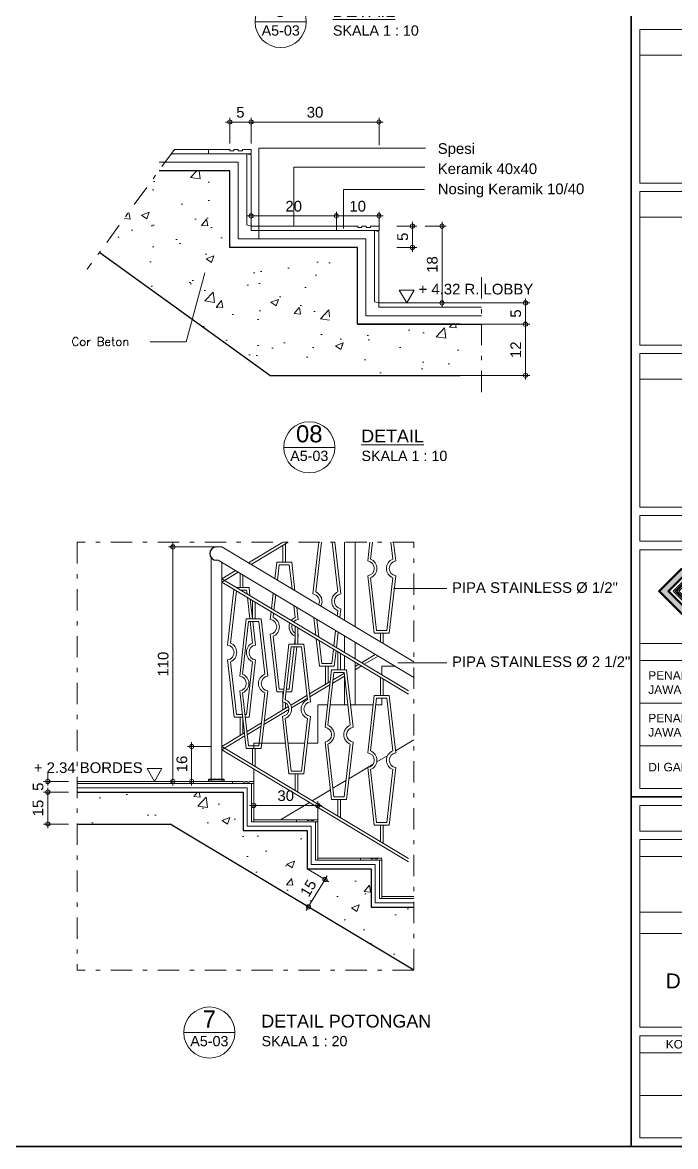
# Model space of a CAD drawing. Header units: millimetres. Extents: x -11 to 1625, y -267 to 180.
# Drawn here: x 1137.94 to 1153.25, y 9 to 35.37 of the extents above; entities that cross this region are included whole.
import ezdxf
from ezdxf.enums import TextEntityAlignment as Align

# ---------------------------------------------------------------- set-up
doc = ezdxf.new("R2010")
doc.units = ezdxf.units.MM
doc.linetypes.add('DASHDOT', pattern=[1, 0.5, -0.25, 0, -0.25])
for name, color, linetype, lineweight in [('ars', 11, 'Continuous', 5), ('blk', 1, 'Continuous', 30), ('GRS KOP', 1, 'Continuous', 35), ('kop', 7, 'Continuous', 20), ('lan', 7, 'Continuous', 15), ('logo', 7, 'Continuous', 50), ('not', 7, 'Continuous', 20), ('tg', 7, 'Continuous', 15), ('u', 6, 'Continuous', 20)]:
    doc.layers.add(name, color=color, linetype=linetype, lineweight=lineweight)
doc.styles.add('BARU', font='complex.shx')
doc.styles.add('S', font='SIMPLEX', dxfattribs={"width": 1.1})
doc.styles.get("Standard").update_dxf_attribs({"font": 'ARIALUNI.TTF'})
doc.linetypes.add('BATTING', pattern='A,0.0001,-0.1,[134,ltypeshp.shx,S=0.1,R=0,X=-0.1,Y=0],-0.2,[134,ltypeshp.shx,S=0.1,R=180,X=0.1,Y=0],-0.1', length=0.4001)
doc.dimstyles.new('SK-10', dxfattribs={"dimtxt": 0.25, "dimasz": 0.1, "dimexe": 0.1, "dimexo": 0, "dimgap": 0.1, "dimtad": 1, "dimdec": 0, "dimlfac": 10, "dimzin": 12, "dimdsep": 46, "dimtxsty": 'Standard', "dimblk": 'BULAT', "dimcen": 0.1, "dimdle": 0.1, "dimclrd": 256, "dimclre": 256, "dimclrt": 256, "dimadec": 0, "dimazin": 3, "dimtfac": 1, "dimtdec": 0, "dimtix": 1, "dimtofl": 0, "dimtmove": 0, "dimatfit": 3, "dimldrblk": 'BULAT', "dimfxl": 0, "dimtolj": 1, "dimtzin": 0, "dimlwd": -1, "dimlwe": -1, "dimarcsym": 0})
doc.dimstyles.new('SK-20', dxfattribs={"dimtxt": 0.25, "dimasz": 0.1, "dimexe": 0.1, "dimexo": 0, "dimgap": 0.1, "dimtad": 1, "dimdec": 0, "dimlfac": 20, "dimzin": 12, "dimdsep": 46, "dimtxsty": 'Standard', "dimblk": 'BULAT', "dimcen": 0.1, "dimdle": 0.1, "dimclrd": 256, "dimclre": 256, "dimclrt": 256, "dimadec": 0, "dimazin": 3, "dimtfac": 1, "dimtdec": 0, "dimtix": 1, "dimtofl": 0, "dimtmove": 0, "dimatfit": 3, "dimldrblk": 'BULAT', "dimfxl": 0, "dimtolj": 1, "dimtzin": 0, "dimlwd": -1, "dimlwe": -1, "dimarcsym": 0})

# ---------------------------------------------------------------- blocks, each defined once
blk = doc.blocks.new('logo granitindo baru')
at = {"layer": 'logo'}
for points in [[(1.03, 1.463), (0.916, 1.574), (0.366, 1.024), (1.1, 0.289), (1.652, 0.843), (1.392, 1.098), (1.281, 0.987), (1.423, 0.84), (1.102, 0.519), (0.594, 1.025)], [(1.721, 1.576), (1.381, 1.236), (1.771, 0.842), (1.341, 0.407), (1.454, 0.294), (2.001, 0.844), (1.609, 1.237), (1.835, 1.464)]]:
    blk.add_hatch(color=8, dxfattribs=at).paths.add_polyline_path(points)
blk.add_lwpolyline([(1.03, 1.463), (0.916, 1.574), (0.366, 1.024), (1.1, 0.289), (1.652, 0.843), (1.392, 1.098), (1.281, 0.987), (1.423, 0.84), (1.102, 0.519), (0.594, 1.025), (1.03, 1.463), (0.916, 1.574)], dxfattribs=at)
at = {"layer": 'logo', "lineweight": 13}
for points in [[(1.089, 1.403), (0.713, 1.026), (1.101, 0.638), (1.258, 0.794)], [(1.112, 1.38), (0.759, 1.026), (1.101, 0.683), (1.235, 0.817)], [(1.134, 1.357), (0.803, 1.026), (1.101, 0.728), (1.213, 0.839)], [(1.157, 1.334), (0.85, 1.026), (1.101, 0.775), (1.189, 0.863)]]:
    blk.add_lwpolyline(points, dxfattribs=at)
at = {"layer": 'logo', "lineweight": 0}
blk.add_lwpolyline([(1.721, 1.576), (1.381, 1.236), (1.771, 0.842), (1.341, 0.407), (1.454, 0.294), (2.001, 0.844), (1.609, 1.237), (1.835, 1.464), (1.721, 1.576)], dxfattribs=at)
at = {"layer": 'logo', "insert": (2.134, 1.589), "char_height": 0.4, "width": 7.66452, "attachment_point": 1}
blk.add_mtext('{\\fTimes New Roman|b0|i0|c0|p18;PT. \\fCityBlueprint|b0|i0|c2|p2;\\W1.5;GRANITINDO \\fTimes New Roman|b0|i0|c0|p18;\\W1;Cipta Sejati}', dxfattribs=at)
at = {"layer": 'logo', "insert": (2.134, 0.975), "char_height": 0.1, "attachment_point": 1}
blk.add_mtext_dynamic_manual_height_columns('{\\f@Arial Unicode MS|b0|i0|c0|p34;\\H1.4x;\\W1.2;KONSULTAN STUDI - PERENCANA - PENGAWAS - MANAJEMEN\\fTimes New Roman|b0|i0|c0|p18;\\P\\pt0.9;\\H0.71429x;\\W1;Domisili ^I: Gedung Graha Arsa Lt. 4 Jl.Siaga Raya No. 31, Pejaten Barat, Jakarta Selatan 12510\\PStudio I ^I: Jl. Batu I No. 36A, Pejaten Timur, Jakarta Selatan 12510 Tlp. 021 - 71082879 Fax. 021 - 7972072\\PStudio II          : Jl. Sawo Raya No. 4 Rawamangun, Jakarta Timur 13220 Telp / Fax. 021 - 4717152}', width=9.56937, gutter_width=0, heights=[1.67], dxfattribs=at)
blk = doc.blocks.new('kop')
at = {"layer": 'GRS KOP'}
for p, q in [((73, 1), (73, 54)), ((73, 9.2), (83, 9.2))]:
    blk.add_line(p, q, dxfattribs=at)
blk.add_lwpolyline([(1, 54), (83, 54), (83, 1), (1, 1)], close=True, dxfattribs=at)
at = {"layer": 'kop'}
for p, q in [((73.2, 23.6), (73.2, 27.2)), ((82.8, 27.2), (73.2, 27.2)), ((82.8, 26.6), (73.2, 26.6)), ((82.8, 23.6), (73.2, 23.6)), ((73.2, 19.8), (73.2, 23.4)), ((82.8, 23.4), (73.2, 23.4)), ((82.8, 22.8), (73.2, 22.8)), ((82.8, 19.8), (73.2, 19.8)), ((73.2, 16), (73.2, 19.6)), ((82.8, 19.6), (73.2, 19.6)), ((82.8, 19), (73.2, 19)), ((82.8, 16), (73.2, 16)), ((73.2, 9.4), (73.2, 15)), ((82.8, 15), (73.2, 15)), ((82.8, 12.8), (73.2, 12.8)), ((82.8, 12.4), (73.2, 12.4)), ((73.2, 12.4), (73.2, 11.4)), ((82.8, 11.4), (73.2, 11.4)), ((82.8, 10.4), (73.2, 10.4)), ((82.8, 9.4), (73.2, 9.4)), ((73.2, 7.8), (82.8, 7.8)), ((73.2, 6.5), (82.8, 6.5)), ((73.2, 6), (82.8, 6)), ((73.2, 3.2), (82.8, 3.2)), ((73.2, 2.2), (82.8, 2.2))]:
    blk.add_line(p, q, dxfattribs=at)
for points in [[(73.2, 15.2), (82.8, 15.2), (82.8, 15.8), (73.2, 15.8)], [(73.2, 8.4), (82.8, 8.4), (82.8, 9), (73.2, 9)], [(73.2, 3.8), (82.8, 3.8), (82.8, 8.2), (73.2, 8.2)], [(73.2, 1.2), (82.8, 1.2), (82.8, 3.6), (73.2, 3.6)]]:
    blk.add_lwpolyline(points, close=True, dxfattribs=at)
at = {"xscale": 0.9500000000000455, "yscale": 0.9500000000000455, "zscale": 0.9500000000000455}
blk.add_blockref('logo granitindo baru', (73.307, 13.056), dxfattribs=at)
at = {"layer": 'kop'}
blk.add_text('KODE GAMBAR', height=0.2, dxfattribs=at).set_placement((74.85, 3.4), align=Align.MIDDLE)
at = {"layer": 'kop', "char_height": 0.2, "attachment_point": 1}
for s, insert, width in [('PENANGGUNG\\PJAWAB PERENCANA', (73.4, 12.15), 8.33062), ('PENANGGUNG\\PJAWAB ARSITEKTUR', (73.4, 11.15), 8.79211), ('DI GAMBAR', (73.4, 10), 7.59768)]:
    blk.add_mtext(s, dxfattribs=dict(at, insert=insert, width=width))
at = {"layer": 'kop', "style": 'BARU', "flags": 4}
for p, height in [((73.8, 5.4), 0.35), ((80.303, 5.382), 0.25), ((73.8, 4.9), 0.35), ((80.303, 4.882), 0.25), ((73.8, 4.4), 0.35), ((80.303, 4.382), 0.25)]:
    blk.add_attdef('-', p, '', height=height, dxfattribs=at)
at = {"layer": 'kop', "flags": 4}
for tag, p in [('AR-00', (78.057, 2.648)), ('00', (81.238, 2.647))]:
    blk.add_attdef(tag, text='', height=0.35, dxfattribs=at).set_placement(p, align=Align.MIDDLE)
blk = doc.blocks.new('Ndtpd')
blk.add_line((0.747, 0), (-0.747, 0))
blk.add_circle((0, 0), 0.747)
at = {"flags": 4}
for tag, height, p in [('NO', 0.5, (0, 0.148)), ('NOLBR', 0.3, (0, -0.398))]:
    blk.add_attdef(tag, text='', height=height, dxfattribs=at).set_placement(p, align=Align.CENTER)
for tag, p, height in [('NDTPD', (1.516, 0.148), 0.5), ('SKALA', (1.523, -0.398), 0.3)]:
    blk.add_attdef(tag, p, '', height=height, dxfattribs=at)
blk = doc.blocks.new('BULAT')
for p, q in [((-1, 0), (1, 0)), ((0, -1), (0, 1))]:
    blk.add_line(p, q)
blk.add_circle((0, 0), 0.5)
blk = doc.blocks.new('*D220')
at = {"layer": 'Defpoints', "color": 0, "ltscale": 0.15}
for p in [(1147.382, 30.59), (1147.382, 28.79), (1147.779, 28.79)]:
    blk.add_point(p, dxfattribs=at)
at = {"layer": 'u', "ltscale": 0.15}
for p, q in [((1147.382, 30.59), (1147.879, 30.59)), ((1147.779, 30.49), (1147.779, 28.89)), ((1147.382, 28.79), (1147.879, 28.79))]:
    blk.add_line(p, q, dxfattribs=at)
at = {"layer": 'u', "ltscale": 0.15, "xscale": 0.1, "yscale": 0.1, "zscale": 0.1}
for p, rotation in [((1147.779, 30.59), 90), ((1147.779, 28.79), 270)]:
    blk.add_blockref('BULAT', p, dxfattribs=dict(at, rotation=rotation))
at = {"layer": 'u', "ltscale": 0.15, "insert": (1147.551, 29.69), "char_height": 0.25, "attachment_point": 5, "rotation": 90}
blk.add_mtext('\\A1;18', dxfattribs=at)
blk = doc.blocks.new('*D221')
at = {"layer": 'Defpoints', "color": 0, "ltscale": 0.15}
for p in [(1143.302, 33.033), (1142.802, 32.533), (1143.302, 32.533)]:
    blk.add_point(p, dxfattribs=at)
at = {"layer": 'u', "ltscale": 0.15}
for p, q in [((1142.802, 32.533), (1142.802, 33.133)), ((1142.902, 33.033), (1143.202, 33.033)), ((1143.302, 32.533), (1143.302, 33.133))]:
    blk.add_line(p, q, dxfattribs=at)
at = {"layer": 'u', "ltscale": 0.15, "xscale": 0.1, "yscale": 0.1, "zscale": 0.1, "rotation": 180}
blk.add_blockref('BULAT', (1142.802, 33.033), dxfattribs=at)
at = {"layer": 'u', "ltscale": 0.15, "xscale": 0.1, "yscale": 0.1, "zscale": 0.1}
blk.add_blockref('BULAT', (1143.302, 33.033), dxfattribs=at)
at = {"layer": 'u', "ltscale": 0.15, "insert": (1143.052, 33.26), "char_height": 0.25, "attachment_point": 5}
blk.add_mtext('\\A1;5', dxfattribs=at)
blk = doc.blocks.new('*D222')
at = {"layer": 'Defpoints', "color": 0, "ltscale": 0.15}
for p in [(1146.302, 33.033), (1143.302, 32.533), (1146.302, 32.493)]:
    blk.add_point(p, dxfattribs=at)
at = {"layer": 'u', "ltscale": 0.15}
for p, q in [((1143.302, 32.533), (1143.302, 33.133)), ((1143.402, 33.033), (1146.202, 33.033)), ((1146.302, 32.493), (1146.302, 33.133))]:
    blk.add_line(p, q, dxfattribs=at)
at = {"layer": 'u', "ltscale": 0.15, "xscale": 0.1, "yscale": 0.1, "zscale": 0.1, "rotation": 180}
blk.add_blockref('BULAT', (1143.302, 33.033), dxfattribs=at)
at = {"layer": 'u', "ltscale": 0.15, "xscale": 0.1, "yscale": 0.1, "zscale": 0.1}
blk.add_blockref('BULAT', (1146.302, 33.033), dxfattribs=at)
at = {"layer": 'u', "ltscale": 0.15, "insert": (1144.802, 33.261), "char_height": 0.25, "attachment_point": 5}
blk.add_mtext('\\A1;30', dxfattribs=at)
blk = doc.blocks.new('*D224')
at = {"layer": 'Defpoints', "color": 0, "ltscale": 0.15}
for p in [(1143.302, 30.59), (1145.302, 30.83), (1145.302, 30.59)]:
    blk.add_point(p, dxfattribs=at)
at = {"layer": 'u', "ltscale": 0.15}
for p, q in [((1143.302, 30.59), (1143.302, 30.93)), ((1145.302, 30.59), (1145.302, 30.93)), ((1143.402, 30.83), (1145.202, 30.83))]:
    blk.add_line(p, q, dxfattribs=at)
at = {"layer": 'u', "ltscale": 0.15, "xscale": 0.1, "yscale": 0.1, "zscale": 0.1, "rotation": 180}
blk.add_blockref('BULAT', (1143.302, 30.83), dxfattribs=at)
at = {"layer": 'u', "ltscale": 0.15, "xscale": 0.1, "yscale": 0.1, "zscale": 0.1}
blk.add_blockref('BULAT', (1145.302, 30.83), dxfattribs=at)
at = {"layer": 'u', "ltscale": 0.15, "insert": (1144.302, 31.057), "char_height": 0.25, "attachment_point": 5}
blk.add_mtext('\\A1;20', dxfattribs=at)
blk = doc.blocks.new('*D225')
at = {"layer": 'Defpoints', "color": 0, "ltscale": 0.15}
for p in [(1145.302, 30.59), (1146.302, 30.83), (1146.302, 30.59)]:
    blk.add_point(p, dxfattribs=at)
at = {"layer": 'u', "ltscale": 0.15}
for p, q in [((1145.302, 30.59), (1145.302, 30.93)), ((1146.302, 30.59), (1146.302, 30.93)), ((1145.402, 30.83), (1146.202, 30.83))]:
    blk.add_line(p, q, dxfattribs=at)
at = {"layer": 'u', "ltscale": 0.15, "xscale": 0.1, "yscale": 0.1, "zscale": 0.1, "rotation": 180}
blk.add_blockref('BULAT', (1145.302, 30.83), dxfattribs=at)
at = {"layer": 'u', "ltscale": 0.15, "xscale": 0.1, "yscale": 0.1, "zscale": 0.1}
blk.add_blockref('BULAT', (1146.302, 30.83), dxfattribs=at)
at = {"layer": 'u', "ltscale": 0.15, "insert": (1145.802, 31.057), "char_height": 0.25, "attachment_point": 5}
blk.add_mtext('\\A1;10', dxfattribs=at)
blk = doc.blocks.new('*D223')
at = {"layer": 'Defpoints', "color": 0, "ltscale": 0.15}
for p in [(1146.716, 30.59), (1147.085, 30.59), (1146.716, 30.09)]:
    blk.add_point(p, dxfattribs=at)
at = {"layer": 'u', "ltscale": 0.15}
for p, q in [((1146.716, 30.59), (1147.185, 30.59)), ((1147.085, 30.19), (1147.085, 30.49)), ((1146.716, 30.09), (1147.185, 30.09))]:
    blk.add_line(p, q, dxfattribs=at)
at = {"layer": 'u', "ltscale": 0.15, "xscale": 0.1, "yscale": 0.1, "zscale": 0.1}
for p, rotation in [((1147.085, 30.59), 90), ((1147.085, 30.09), 270)]:
    blk.add_blockref('BULAT', p, dxfattribs=dict(at, rotation=rotation))
at = {"layer": 'u', "ltscale": 0.15, "insert": (1146.858, 30.34), "char_height": 0.25, "attachment_point": 5, "rotation": 90}
blk.add_mtext('\\A1;5', dxfattribs=at)
blk = doc.blocks.new('*D302')
at = {"layer": 'Defpoints', "color": 0, "ltscale": 0.15}
for p in [(1142.49, 23.065), (1141.47, 17.565), (1141.97, 17.565)]:
    blk.add_point(p, dxfattribs=at)
at = {"layer": 'u', "ltscale": 0.15}
for p, q in [((1142.49, 23.065), (1141.37, 23.065)), ((1141.47, 22.965), (1141.47, 17.665)), ((1141.97, 17.565), (1141.37, 17.565))]:
    blk.add_line(p, q, dxfattribs=at)
at = {"layer": 'u', "ltscale": 0.15, "xscale": 0.1, "yscale": 0.1, "zscale": 0.1}
for p, rotation in [((1141.47, 23.065), 90), ((1141.47, 17.565), 270)]:
    blk.add_blockref('BULAT', p, dxfattribs=dict(at, rotation=rotation))
at = {"layer": 'u', "ltscale": 0.15, "insert": (1141.242, 20.315), "char_height": 0.25, "attachment_point": 5, "rotation": 90}
blk.add_mtext('\\A1;110', dxfattribs=at)
blk = doc.blocks.new('*D301')
at = {"layer": 'Defpoints', "color": 0, "ltscale": 0.15}
for p in [(1141.91, 18.383), (1142.365, 18.383), (1142.398, 17.565)]:
    blk.add_point(p, dxfattribs=at)
at = {"layer": 'u', "ltscale": 0.15}
for p, q in [((1142.365, 18.383), (1141.81, 18.383)), ((1141.91, 17.665), (1141.91, 18.283)), ((1142.398, 17.565), (1141.81, 17.565))]:
    blk.add_line(p, q, dxfattribs=at)
at = {"layer": 'u', "ltscale": 0.15, "xscale": 0.1, "yscale": 0.1, "zscale": 0.1}
for p, rotation in [((1141.91, 18.383), 90), ((1141.91, 17.565), 270)]:
    blk.add_blockref('BULAT', p, dxfattribs=dict(at, rotation=rotation))
at = {"layer": 'u', "ltscale": 0.15, "insert": (1141.682, 17.974), "char_height": 0.25, "attachment_point": 5, "rotation": 90}
blk.add_mtext('\\A1;16', dxfattribs=at)
blk = doc.blocks.new('*D303')
at = {"layer": 'Defpoints', "color": 0, "ltscale": 0.15}
for p in [(1144.615, 15.515), (1144.229, 14.872), (1144.647, 14.621)]:
    blk.add_point(p, dxfattribs=at)
at = {"layer": 'u', "ltscale": 0.15}
for p, q in [((1144.615, 15.515), (1145.119, 15.213)), ((1144.981, 15.178), (1144.699, 14.707)), ((1144.229, 14.872), (1144.733, 14.57))]:
    blk.add_line(p, q, dxfattribs=at)
at = {"layer": 'u', "ltscale": 0.15, "xscale": 0.1, "yscale": 0.1, "zscale": 0.1}
for p, rotation in [((1145.033, 15.264), 59.03624346792417), ((1144.647, 14.621), 239.0362434679242)]:
    blk.add_blockref('BULAT', p, dxfattribs=dict(at, rotation=rotation))
at = {"layer": 'u', "ltscale": 0.15, "insert": (1144.645, 15.06), "char_height": 0.25, "attachment_point": 5, "rotation": 59.0362}
blk.add_mtext('\\A1;15', dxfattribs=at)
blk = doc.blocks.new('*D304')
at = {"layer": 'Defpoints', "color": 0, "ltscale": 0.15}
for p in [(1138.537, 17.315), (1139.025, 17.315), (1139.025, 16.565)]:
    blk.add_point(p, dxfattribs=at)
at = {"layer": 'u', "ltscale": 0.15}
for p, q in [((1139.025, 17.315), (1138.437, 17.315)), ((1138.537, 16.665), (1138.537, 17.215)), ((1139.025, 16.565), (1138.437, 16.565))]:
    blk.add_line(p, q, dxfattribs=at)
at = {"layer": 'u', "ltscale": 0.15, "xscale": 0.1, "yscale": 0.1, "zscale": 0.1}
for p, rotation in [((1138.537, 17.315), 90), ((1138.537, 16.565), 270)]:
    blk.add_blockref('BULAT', p, dxfattribs=dict(at, rotation=rotation))
at = {"layer": 'u', "ltscale": 0.15, "insert": (1138.309, 16.94), "char_height": 0.25, "attachment_point": 5, "rotation": 90}
blk.add_mtext('\\A1;15', dxfattribs=at)
blk = doc.blocks.new('*D305')
at = {"layer": 'Defpoints', "color": 0, "ltscale": 0.15}
for p in [(1138.537, 17.565), (1139.025, 17.565), (1139.025, 17.315)]:
    blk.add_point(p, dxfattribs=at)
at = {"layer": 'u', "ltscale": 0.15}
for p, q in [((1138.537, 17.665), (1138.537, 17.765)), ((1139.025, 17.565), (1138.437, 17.565)), ((1139.025, 17.315), (1138.437, 17.315)), ((1138.537, 17.215), (1138.537, 17.115))]:
    blk.add_line(p, q, dxfattribs=at)
at = {"layer": 'u', "ltscale": 0.15, "xscale": 0.1, "yscale": 0.1, "zscale": 0.1}
for p, rotation in [((1138.537, 17.565), 270), ((1138.537, 17.315), 90)]:
    blk.add_blockref('BULAT', p, dxfattribs=dict(at, rotation=rotation))
at = {"layer": 'u', "ltscale": 0.15, "insert": (1138.31, 17.44), "char_height": 0.25, "attachment_point": 5, "rotation": 90}
blk.add_mtext('\\A1;5', dxfattribs=at)
blk = doc.blocks.new('*D3137')
at = {"layer": 'Defpoints', "color": 0, "ltscale": 0.15}
for p in [(1144.865, 17.001), (1143.365, 16.665), (1144.865, 16.665)]:
    blk.add_point(p, dxfattribs=at)
at = {"layer": 'u', "ltscale": 0.15}
for p, q in [((1143.365, 16.665), (1143.365, 17.101)), ((1143.465, 17.001), (1144.765, 17.001)), ((1144.865, 16.665), (1144.865, 17.101))]:
    blk.add_line(p, q, dxfattribs=at)
at = {"layer": 'u', "ltscale": 0.15, "xscale": 0.1, "yscale": 0.1, "zscale": 0.1, "rotation": 180}
blk.add_blockref('BULAT', (1143.365, 17.001), dxfattribs=at)
at = {"layer": 'u', "ltscale": 0.15, "xscale": 0.1, "yscale": 0.1, "zscale": 0.1}
blk.add_blockref('BULAT', (1144.865, 17.001), dxfattribs=at)
at = {"layer": 'u', "ltscale": 0.15, "insert": (1144.115, 17.229), "char_height": 0.25, "attachment_point": 5}
blk.add_mtext('\\A1;30', dxfattribs=at)
blk = doc.blocks.new('*D3138')
at = {"layer": 'Defpoints', "color": 0, "ltscale": 0.15}
for p in [(1148.207, 28.29), (1149.735, 28.29), (1148.207, 27.09)]:
    blk.add_point(p, dxfattribs=at)
at = {"layer": 'u', "ltscale": 0.15}
for p, q in [((1148.207, 28.29), (1149.835, 28.29)), ((1149.735, 27.19), (1149.735, 28.19)), ((1148.207, 27.09), (1149.835, 27.09))]:
    blk.add_line(p, q, dxfattribs=at)
at = {"layer": 'u', "ltscale": 0.15, "xscale": 0.1, "yscale": 0.1, "zscale": 0.1}
for p, rotation in [((1149.735, 28.29), 90), ((1149.735, 27.09), 270)]:
    blk.add_blockref('BULAT', p, dxfattribs=dict(at, rotation=rotation))
at = {"layer": 'u', "ltscale": 0.15, "insert": (1149.509, 27.69), "char_height": 0.25, "attachment_point": 5, "rotation": 90}
blk.add_mtext('\\A1;12', dxfattribs=at)
blk = doc.blocks.new('*D3139')
at = {"layer": 'Defpoints', "color": 0, "ltscale": 0.15}
for p in [(1148.371, 28.79), (1149.735, 28.79), (1148.371, 28.29)]:
    blk.add_point(p, dxfattribs=at)
at = {"layer": 'u', "ltscale": 0.15}
for p, q in [((1148.371, 28.79), (1149.835, 28.79)), ((1149.735, 28.39), (1149.735, 28.69)), ((1148.371, 28.29), (1149.835, 28.29))]:
    blk.add_line(p, q, dxfattribs=at)
at = {"layer": 'u', "ltscale": 0.15, "xscale": 0.1, "yscale": 0.1, "zscale": 0.1}
for p, rotation in [((1149.735, 28.79), 90), ((1149.735, 28.29), 270)]:
    blk.add_blockref('BULAT', p, dxfattribs=dict(at, rotation=rotation))
at = {"layer": 'u', "ltscale": 0.15, "insert": (1149.508, 28.54), "char_height": 0.25, "attachment_point": 5, "rotation": 90}
blk.add_mtext('\\A1;5', dxfattribs=at)
blk = doc.blocks.new('PEIL')
blk.add_lwpolyline([(-0.188, 0.325), (0.188, 0.325), (0, 0)], close=True)
at = {"style": 'S', "width": 1.1, "flags": 4}
blk.add_attdef('CAT', (0.265, 0.036), '', height=0.2, dxfattribs=at)

msp = doc.modelspace()

# ---------------------------------------------------------------- hatches: boundary and pattern name
at = {"layer": 'lan'}
h = msp.add_hatch(dxfattribs=at)
h.set_pattern_fill('AR-CONC', color=256, scale=0.01, style=0)
h.set_pattern_definition([(50, (1117.4485, -10.4668), (1.821847, -0.15939), [0.1905, -2.0955]), (355, (1117.4485, -10.4668), (-0.35243, 1.910566), [0.1524, -1.6764]), (100.451, (1117.6003, -10.4801), (1.469425, 1.751167), [0.1619, -1.7809]), (46.184, (1117.4485, -9.9588), (2.71079, -0.42042), [0.28575, -3.14325]), (96.6356, (1117.6744, -9.994), (2.37404, 2.47426), [0.24285, -2.67135]), (351.184, (1117.4485, -9.9588), (2.37405, 2.47425), [0.2286, -2.5146]), (21, (1117.7025, -10.0858), (1.51615, -1.022655), [0.1905, -2.0955]), (326, (1117.7025, -10.0858), (0.61802, 1.84188), [0.1524, -1.6764]), (71.4514, (1117.8288, -10.171), (2.134165, 0.81923), [0.1619, -1.7809]), (37.5, (1117.4485, -10.46683), (0.030886, 0.84555), [0, -1.65608, 0, -1.7018, 0, -1.68275]), (7.5, (1117.4485, -10.4668), (0.668197, 1.001806), [0, -0.97028, 0, -1.61798, 0, -0.64135]), (327.5, (1116.88206, -10.46683), (1.355906, -0.0572874), [0, -0.635, 0, -1.9812, 0, -2.6289]), (317.5, (1116.6281, -10.4668), (1.481292, 0.254265), [0, -0.8255, 0, -1.31572, 0, -1.8669])])
h.paths.add_polyline_path([(1142.6444685, 30.0903285), (1142.6444685, 31.8903285), (1141.1444685, 31.8903285), (1139.7558934, 29.9617519), (1143.7439815, 27.0903285), (1148.2068886, 27.0903285), (1148.2068886, 28.2903285), (1145.1444685, 28.2903285), (1145.1444685, 30.0903285)])
h = msp.add_hatch(dxfattribs=at)
h.set_pattern_fill('AR-CONC', color=256, scale=0.01, style=0)
h.set_pattern_definition([(50, (903.4683, 8), (1.821847, -0.159391), [0.1905, -2.0955]), (355, (903.4683, 8), (-0.352434, 1.910568), [0.1524, -1.676406]), (100.45144, (903.6202, 7.9867), (1.469412, 1.751178), [0.1619, -1.780902]), (46.1842, (903.4683, 8.508), (2.71079, -0.420423), [0.28575, -3.14325]), (96.6356, (903.6942, 8.473), (2.37404, 2.47426), [0.24285, -2.671356]), (351.1842, (903.4683, 8.508), (2.37404, 2.47426), [0.2286, -2.514597]), (21, (903.7223, 8.381), (1.516144, -1.022652), [0.1905, -2.0955]), (326, (903.7223, 8.381), (0.61802, 1.84188), [0.1524, -1.6764]), (71.45144, (903.8487, 8.2958), (2.134164, 0.819228), [0.1619, -1.7809]), (37.5, (903.46835, 8), (0.030886, 0.8455504), [0, -1.65608, 0, -1.7018, 0, -1.68275]), (7.5, (903.46835, 8), (0.6681966, 1.0018057), [0, -0.97028, 0, -1.61798, 0, -0.64135]), (327.5, (902.9019, 8), (1.355906, -0.0572874), [0, -0.635, 0, -1.9812, 0, -2.6289]), (317.5, (902.6479, 8), (1.481292, 0.254265), [0, -0.8255, 0, -1.31572, 0, -1.8669])])
h.paths.add_polyline_path([(1147.1149223, 13.1402699), (1147.1149223, 14.6149127), (1146.1149223, 14.6149127), (1146.1149223, 15.5149127), (1144.6149223, 15.5149127), (1144.6149223, 16.4149127), (1143.1149223, 16.4149127), (1143.1149223, 17.3149127), (1139.2246465, 17.3149127), (1139.2246465, 16.5649127), (1141.4071844, 16.5649127)])

# ---------------------------------------------------------------- linework, layer by layer
msp.add_lwpolyline([(1142.6649223, 17.5649127), (1142.3149223, 17.5649127), (1142.3149223, 17.6149127), (1142.6649223, 17.6149127)], close=True)
msp.add_arc((1142.4899223, 22.9086627), 0.15625, 90, 270)
at = {"layer": 'ars'}
for p, q in [((1143.240639, 22.691657), (1144.0471615, 23.1755705)), ((1143.3040525, 22.653609), (1144.1739884, 23.1755705)), ((1144.0480456, 23.1000048), (1144.0480456, 22.7105882)), ((1142.6149223, 22.316227), (1142.9369436, 22.5094398)), ((1142.6149223, 22.2401309), (1143.0003571, 22.4713917)), ((1143.0480456, 22.4427786), (1143.0480456, 22.1105882)), ((1146.9899223, 19.691227), (1142.6149223, 22.316227)), ((1146.9899223, 19.6151309), (1142.6149223, 22.2401309)), ((1143.3961723, 21.7713809), (1143.3961723, 21.3819643)), ((1144.3961723, 21.1713809), (1144.3961723, 20.7819643)), ((1146.3336723, 20.835837), (1146.3336723, 21.0407231)), ((1145.3961723, 20.5713809), (1145.3961723, 20.1819643)), ((1145.2264299, 19.9494609), (1145.4899223, 20.1075564)), ((1144.6721798, 19.6169109), (1145.1589309, 19.9089616)), ((1144.6802674, 19.5456673), (1145.1496611, 19.8273035)), ((1145.21716, 19.8678029), (1145.4899223, 20.0314603)), ((1146.3961723, 19.9713809), (1146.3961723, 19.5819643)), ((1144.0480456, 19.5321748), (1144.0480456, 19.669347)), ((1144.2332918, 19.3535781), (1144.6132896, 19.5815768)), ((1143.6033574, 18.8995213), (1144.1890802, 19.250955)), ((1143.6126273, 18.9811794), (1144.1789495, 19.3209727)), ((1144.0480456, 19.2424304), (1144.0480456, 19.4335158)), ((1144.2504178, 19.2877575), (1144.6213772, 19.5103332)), ((1143.0480456, 18.6424304), (1143.0480456, 19.069347)), ((1143.1105456, 18.6799304), (1143.1105456, 19.069347)), ((1143.2076994, 18.7382227), (1143.5451284, 18.94068)), ((1143.215787, 18.6669791), (1143.5358585, 18.859022)), ((1142.6149223, 18.3825564), (1143.1488091, 18.7028885)), ((1142.6149223, 18.3064603), (1143.1568967, 18.6316449)), ((1146.9899223, 15.7575564), (1142.6149223, 18.3825564)), ((1146.9899223, 15.6814603), (1142.6149223, 18.3064603)), ((1143.3961723, 17.9138064), (1143.3961723, 18.3407231)), ((1144.3961723, 17.3138064), (1144.3961723, 17.7407231)), ((1139.2246465, 17.5649127), (1143.1149223, 17.5649127)), ((1139.2246465, 17.5149127), (1143.3649223, 17.5149127)), ((1142.8649223, 17.5649127), (1142.8649223, 17.5149127)), ((1143.1149223, 17.5649127), (1143.1149223, 17.5499127)), ((1143.1149223, 17.5499127), (1143.1649223, 17.5499127)), ((1143.1649223, 17.5649127), (1143.2149223, 17.5649127)), ((1143.1649223, 17.5649127), (1143.1649223, 17.5499127)), ((1143.2149223, 17.5649127), (1143.2149223, 17.5499127)), ((1143.2149223, 17.5499127), (1143.2649223, 17.5499127)), ((1143.2649223, 17.5649127), (1143.3499223, 17.5649127)), ((1143.2649223, 17.5649127), (1143.2649223, 17.5499127)), ((1143.3149223, 17.5149127), (1143.3149223, 16.6149127)), ((1143.3649223, 17.5499127), (1143.3649223, 16.6149127)), ((1145.3961723, 16.7138064), (1145.3961723, 17.1407231)), ((1143.3149223, 16.6149127), (1144.8649223, 16.6149127)), ((1143.3649223, 16.6649127), (1144.6149223, 16.6649127)), ((1144.3649223, 16.6649127), (1144.3649223, 16.6149127)), ((1144.6149223, 16.6649127), (1144.6149223, 16.6499127)), ((1144.6149223, 16.6499127), (1144.6649223, 16.6499127)), ((1144.6649223, 16.6649127), (1144.6649223, 16.6499127)), ((1144.6649223, 16.6649127), (1144.7149223, 16.6649127)), ((1144.7149223, 16.6649127), (1144.7149223, 16.6499127)), ((1144.7149223, 16.6499127), (1144.7649223, 16.6499127)), ((1144.7649223, 16.6649127), (1144.7649223, 16.6499127)), ((1144.7649223, 16.6649127), (1144.8499223, 16.6649127)), ((1144.8149223, 16.6149127), (1144.8149223, 15.7149127)), ((1144.8649223, 16.6499127), (1144.8649223, 15.7149127)), ((1146.3961723, 16.1138064), (1146.3961723, 16.5407231)), ((1144.8149223, 15.7149127), (1146.3649223, 15.7149127)), ((1144.8649223, 15.7649127), (1146.1149223, 15.7649127)), ((1145.8649223, 15.7649127), (1145.8649223, 15.7149127)), ((1146.1149223, 15.7649127), (1146.1149223, 15.7499127)), ((1146.1149223, 15.7499127), (1146.1649223, 15.7499127)), ((1146.1649223, 15.7649127), (1146.2149223, 15.7649127)), ((1146.1649223, 15.7649127), (1146.1649223, 15.7499127)), ((1146.2149223, 15.7649127), (1146.2149223, 15.7499127)), ((1146.2149223, 15.7499127), (1146.2649223, 15.7499127)), ((1146.2649223, 15.7649127), (1146.3499223, 15.7649127)), ((1146.2649223, 15.7649127), (1146.2649223, 15.7499127)), ((1146.3149223, 15.7149127), (1146.3149223, 14.8149127)), ((1146.3649223, 15.7499127), (1146.3649223, 14.8149127)), ((1146.3149223, 14.8149127), (1147.1149223, 14.8149127)), ((1146.3649223, 14.8649127), (1147.1149223, 14.8649127))]:
    msp.add_line(p, q, dxfattribs=at)
at = {"layer": 'ars', "ltscale": 0.15}
msp.add_line((1145.0480456, 19.8424304), (1145.0480456, 20.269347), dxfattribs=at)
at = {"layer": 'ars', "linetype": 'BATTING', "ltscale": 0.25}
for p, q in [((1139.2246465, 17.4149127), (1143.2149223, 17.4149127)), ((1143.2149223, 17.4149127), (1143.2149223, 16.5149127)), ((1143.2149223, 16.5149127), (1144.7149223, 16.5149127)), ((1144.7149223, 16.5149127), (1144.7149223, 15.6149127)), ((1144.7149223, 15.6149127), (1146.2149223, 15.6149127)), ((1146.2149223, 15.6149127), (1146.2149223, 14.7149127)), ((1146.2149223, 14.7149127), (1147.1149223, 14.7149127))]:
    msp.add_line(p, q, dxfattribs=at)
at = {"layer": 'ars'}
for points in [[(1143.4823088, 30.2821044), (1143.4823088, 32.418604), (1147.391363, 32.418604)], [(1144.3022891, 30.5903285), (1144.3022891, 31.973884), (1147.3730327, 31.973884)], [(1145.4729446, 30.5348599), (1145.4729446, 31.4534012), (1147.3645803, 31.4534012)], [(1144.1105456, 22.7105882), (1144.1105456, 23.1375048)], [(1143.1105456, 22.1105882), (1143.1105456, 22.4052786)], [(1143.3336723, 21.3819643), (1143.3336723, 21.8088809)], [(1144.3336723, 20.7819643), (1144.3336723, 21.2088809)], [(1146.3961723, 21.0407231), (1146.3961723, 20.798337)], [(1145.3336723, 20.1819643), (1145.3336723, 20.6088809)], [(1145.1105456, 20.269347), (1145.1105456, 19.8799304)], [(1146.3336723, 19.5819643), (1146.3336723, 20.0088809)], [(1144.1105456, 19.5286387), (1144.1105456, 19.4788547)], [(1144.1105456, 19.4078461), (1144.1105456, 19.2799304)], [(1143.3336723, 18.3407231), (1143.3336723, 17.9513064)], [(1144.3336723, 17.7407231), (1144.3336723, 17.3513064)], [(1145.3336723, 17.1407231), (1145.3336723, 16.7513064)], [(1146.3336723, 16.5407231), (1146.3336723, 16.1513064)]]:
    msp.add_lwpolyline(points, dxfattribs=at)
at = {"layer": 'ars', "linetype": 'BATTING', "ltscale": 0.5}
msp.add_lwpolyline([(1148.7068886, 28.4903285), (1145.9939901, 28.4903285), (1145.9939901, 30.2903285), (1143.0022891, 30.2903285), (1143.0022891, 32.0903285), (1141.1444685, 32.0903285)], dxfattribs=at)
at = {"layer": 'ars', "ltscale": 0.15}
for points in [[(1144.8826271, 21.7064642, 0.5250725049), (1144.7514259, 21.9639623), (1144.8889683, 23.1755705)], [(1144.9362599, 21.6742845, 0.4479624435), (1144.8195302, 22.0097949), (1144.9518697, 23.1755705)], [(1145.2067214, 23.1755705), (1145.3390609, 22.0097949, 0.6674821511), (1145.3390609, 21.5701403), (1145.3244433, 21.4413744)], [(1145.2696228, 23.1755705), (1145.4071653, 21.9639623, 0.8755163967), (1145.4071653, 21.6159729), (1145.3833336, 21.4060403)], [(1146.6428166, 23.1755705), (1146.692792, 22.7353384, 0.8755163967), (1146.692792, 22.387349), (1146.5399223, 21.0407231), (1146.1899223, 21.0407231), (1146.0370526, 22.387349, 0.8755163967), (1146.0370526, 22.7353384), (1146.087028, 23.1755705)], [(1146.5799152, 23.1755705), (1146.6246877, 22.781171, 0.6674821511), (1146.6246877, 22.3415163), (1146.4841159, 21.1032231), (1146.2457287, 21.1032231), (1146.105157, 22.3415163, 0.6674821511), (1146.105157, 22.781171), (1146.1499295, 23.1755705)], [(1143.1072086, 19.069347), (1142.9042956, 19.069347), (1142.7514259, 20.4159729, 0.8755163967), (1142.7514259, 20.7639623), (1142.8996106, 22.069318)], [(1143.1001135, 19.131847), (1142.960102, 19.131847), (1142.8195302, 20.3701403, 0.6674821511), (1142.8195302, 20.8097949), (1142.9585008, 22.0339838)], [(1144.3075863, 21.6870542), (1144.3390609, 21.4097949, 0.1264296356), (1144.2443933, 21.3385445)], [(1144.3750852, 21.6465548), (1144.4071653, 21.3639623, 0.1809647894), (1144.2986442, 21.3059939)], [(1144.0636174, 19.669347), (1143.9042956, 19.669347), (1143.7514259, 21.0159729, 0.8755163967), (1143.7514259, 21.3639623), (1143.7720728, 21.5458406)], [(1144.0707125, 19.731847), (1143.960102, 19.731847), (1143.8195302, 20.9701403, 0.6674821511), (1143.8195302, 21.4097949), (1143.8309631, 21.5105065)], [(1143.281203, 21.3194643), (1143.3390609, 20.8097949, 0.6674821511), (1143.3390609, 20.3701403), (1143.1984892, 19.131847), (1143.163015, 19.131847)], [(1143.3441044, 21.3194643), (1143.4071653, 20.7639623, 0.8755163967), (1143.4071653, 20.4159729), (1143.2542956, 19.069347), (1143.17011, 19.069347)], [(1144.2110359, 21.2824628, 0.4085967591), (1144.3336723, 20.9724566, 0.4085967591)], [(1144.2653656, 21.249865, 0.3469005758), (1144.3336723, 21.0434651, 0.3469005758)], [(1144.3961723, 21.0177954, 0.0158740806), (1144.4071653, 21.0159729), (1144.3961723, 20.9191364)]]:
    msp.add_lwpolyline(points, format="xyb", dxfattribs=at)
for points in [[(1143.8599629, 22.3200627), (1143.9042956, 22.7105882), (1144.2542956, 22.7105882), (1144.3306906, 22.0376261)], [(1143.9188532, 22.2847285), (1143.960102, 22.6480882), (1144.1984892, 22.6480882), (1144.2631917, 22.0781255)], [(1142.9576538, 22.1105882), (1143.2542956, 22.1105882), (1143.2759773, 21.9195941)], [(1143.0618204, 22.0480882), (1143.1984892, 22.0480882), (1143.2084784, 21.9600934)], [(1143.7801604, 21.6170842), (1143.8212303, 21.9788678)], [(1143.8390507, 21.58175), (1143.8801206, 21.9435336)], [(1143.2177483, 21.8784353), (1143.2741079, 21.3819643)], [(1143.2852472, 21.837936), (1143.3370094, 21.3819643)], [(1144.822281, 20.9918119), (1144.7752075, 21.4064815)], [(1144.8897799, 20.9513125), (1144.8427064, 21.3659821)], [(1145.2857107, 21.1001795), (1145.2446408, 20.738396)], [(1144.3336723, 20.9226726), (1144.3176991, 20.7819643)], [(1145.2954435, 20.6318182), (1145.2542956, 20.269347), (1144.9042956, 20.269347), (1144.8315508, 20.9101538)], [(1145.2365532, 20.6671524), (1145.1984892, 20.331847), (1144.960102, 20.331847), (1144.8990498, 20.8696544)], [(1145.344601, 21.0648454), (1145.3035311, 20.7030618)], [(1144.3735055, 20.7194643), (1144.2542956, 19.669347), (1144.1265189, 19.669347)], [(1144.310604, 20.7194643), (1144.1984892, 19.731847), (1144.1336139, 19.731847)]]:
    msp.add_lwpolyline(points, dxfattribs=at)
for points in [[(1143.5399223, 18.3407231), (1143.692792, 19.687349, -0.8755163967), (1143.692792, 20.0353384), (1143.5399223, 21.3819643), (1143.1899223, 21.3819643), (1143.0370526, 20.0353384, -0.8755163967), (1143.0370526, 19.687349), (1143.1899223, 18.3407231)], [(1143.4841159, 18.4032231), (1143.6246877, 19.6415163, -0.6674821511), (1143.6246877, 20.081171), (1143.4841159, 21.3194643), (1143.2457287, 21.3194643), (1143.105157, 20.081171, -0.6674821511), (1143.105157, 19.6415163), (1143.2457287, 18.4032231)], [(1144.5399223, 17.7407231), (1144.692792, 19.087349, -0.8755163967), (1144.692792, 19.4353384), (1144.5399223, 20.7819643), (1144.1899223, 20.7819643), (1144.0370526, 19.4353384, -0.8755163967), (1144.0370526, 19.087349), (1144.1899223, 17.7407231)], [(1144.4841159, 17.8032231), (1144.6246877, 19.0415163, -0.6674821511), (1144.6246877, 19.481171), (1144.4841159, 20.7194643), (1144.2457287, 20.7194643), (1144.105157, 19.481171, -0.6674821511), (1144.105157, 19.0415163), (1144.2457287, 17.8032231)], [(1145.5399223, 17.1407231), (1145.692792, 18.487349, -0.8755163967), (1145.692792, 18.8353384), (1145.5399223, 20.1819643), (1145.1899223, 20.1819643), (1145.0370526, 18.8353384, -0.8755163967), (1145.0370526, 18.487349), (1145.1899223, 17.1407231)], [(1145.4841159, 17.2032231), (1145.6246877, 18.4415163, -0.6674821511), (1145.6246877, 18.881171), (1145.4841159, 20.1194643), (1145.2457287, 20.1194643), (1145.105157, 18.881171, -0.6674821511), (1145.105157, 18.4415163), (1145.2457287, 17.2032231)], [(1146.5399223, 16.5407231), (1146.692792, 17.887349, -0.8755163967), (1146.692792, 18.2353384), (1146.5399223, 19.5819643), (1146.1899223, 19.5819643), (1146.0370526, 18.2353384, -0.8755163967), (1146.0370526, 17.887349), (1146.1899223, 16.5407231)], [(1146.4841159, 16.6032231), (1146.6246877, 17.8415163, -0.6674821511), (1146.6246877, 18.281171), (1146.4841159, 19.5194643), (1146.2457287, 19.5194643), (1146.105157, 18.281171, -0.6674821511), (1146.105157, 17.8415163), (1146.2457287, 16.6032231)]]:
    msp.add_lwpolyline(points, format="xyb", close=True, dxfattribs=at)
at = {"layer": 'ars'}
for centre in [(1143.3499223, 17.5499127), (1146.3499223, 15.7499127)]:
    msp.add_arc(centre, 0.015, 0, 90, dxfattribs=at)
at = {"layer": 'blk'}
for p, q in [((1143.7439815, 27.0903285), (1139.7558934, 29.9617519)), ((1145.8022891, 28.2903285), (1148.7068886, 28.2903285)), ((1143.7439815, 27.0903285), (1148.2068886, 27.0903285)), ((1139.2246465, 17.3149127), (1143.1149223, 17.3149127)), ((1143.1149223, 17.3149127), (1143.1149223, 16.4149127)), ((1143.1149223, 17.3149127), (1143.1149223, 16.4149127)), ((1139.2246465, 16.5649127), (1141.4071844, 16.5649127)), ((1147.1149223, 13.1402699), (1141.4071844, 16.5649127)), ((1143.1149223, 16.4149127), (1144.6149223, 16.4149127)), ((1143.1149223, 16.4149127), (1144.6149223, 16.4149127)), ((1144.6149223, 16.4149127), (1144.6149223, 15.5149127)), ((1144.6149223, 16.4149127), (1144.6149223, 15.5149127)), ((1144.6149223, 15.5149127), (1146.1149223, 15.5149127)), ((1144.6149223, 15.5149127), (1146.1149223, 15.5149127)), ((1146.1149223, 15.5149127), (1146.1149223, 14.6149127)), ((1146.1149223, 14.6149127), (1147.1149223, 14.6149127))]:
    msp.add_line(p, q, dxfattribs=at)
msp.add_lwpolyline([(1148.2068886, 28.2903285), (1145.7939901, 28.2903285), (1145.7939901, 30.0903285), (1142.8022891, 30.0903285), (1142.8022891, 31.8903285), (1141.1444685, 31.8903285)], dxfattribs=at)
at = {"layer": 'lan', "linetype": 'DASHDOT'}
for p, q in [((1141.5044685, 32.3903285), (1139.4633004, 29.5806643)), ((1148.7068886, 26.6947528), (1148.7068886, 29.5331659))]:
    msp.add_line(p, q, dxfattribs=at)
at = {"layer": 'lan'}
for p, q in [((1142.4899223, 23.0649127), (1142.6185463, 23.0649127)), ((1147.1149223, 20.367087), (1142.6185463, 23.0649127)), ((1145.4899223, 21.342087), (1145.4899223, 23.1755705)), ((1145.7399223, 21.192087), (1145.7399223, 23.1755705)), ((1142.3649223, 17.5649127), (1142.3649223, 22.8149127)), ((1142.5319888, 22.7524127), (1142.4899223, 22.7524127)), ((1147.1149223, 20.0026525), (1142.5319888, 22.7524127)), ((1142.6149223, 17.5649127), (1142.6149223, 22.7026525)), ((1145.4899223, 20.591227), (1145.4899223, 20.9776525)), ((1145.7399223, 20.441227), (1145.7399223, 20.8276525)), ((1145.4899223, 20.1819643), (1145.4899223, 20.5151309)), ((1145.7399223, 19.3649127), (1145.7399223, 20.3651309)), ((1145.7399223, 20.2575564), (1145.8295677, 20.3113437)), ((1145.8929812, 20.3493917), (1146.2150024, 20.5426045)), ((1145.9563947, 20.3113437), (1146.2784159, 20.5045564)), ((1145.4899223, 19.3649127), (1145.4899223, 20.0683159)), ((1145.7399223, 20.1814603), (1145.8929812, 20.2732956)), ((1146.3649223, 20.2649127), (1146.6778221, 20.2649127)), ((1146.3649223, 20.066227), (1146.3649223, 20.2649127)), ((1144.6802674, 19.5456673), (1145.1496611, 19.8273035)), ((1145.21716, 19.8678029), (1145.4899223, 20.0314603)), ((1146.3649223, 19.3649127), (1146.3649223, 19.5194643)), ((1144.2504178, 19.2877575), (1144.6213772, 19.5103332)), ((1144.8649223, 19.3649127), (1145.0971702, 19.3649127)), ((1144.8649223, 18.4649127), (1144.8649223, 19.3649127)), ((1145.1600716, 19.3649127), (1145.5697731, 19.3649127)), ((1145.6326745, 19.3649127), (1146.1652825, 19.3649127)), ((1146.228184, 19.3649127), (1146.3649223, 19.3649127)), ((1143.3649223, 18.4649127), (1144.1077119, 18.4649127)), ((1143.3649223, 18.3407231), (1143.3649223, 18.4649127)), ((1144.1706134, 18.4649127), (1144.5592313, 18.4649127)), ((1144.6221327, 18.4649127), (1144.8649223, 18.4649127)), ((1147.1149223, 18.5402699), (1146.6873022, 18.2836978)), ((1146.1633285, 17.9693136), (1145.5952943, 17.628493)), ((1146.5071866, 18.1756285), (1146.2483246, 18.0203112)), ((1143.3649223, 17.5649127), (1143.3649223, 17.8564603)), ((1143.3649223, 17.5649127), (1143.3649223, 16.6649127)), ((1143.3649223, 16.6649127), (1143.3649223, 17.5649127)), ((1145.5277953, 17.5879937), (1145.2228218, 17.4050096)), ((1145.1639315, 17.3696754), (1144.7334945, 17.1114132)), ((1144.670081, 17.0733651), (1143.989327, 16.6649127)), ((1143.3649223, 16.6649127), (1144.8649223, 16.6649127)), ((1144.8649223, 16.6649127), (1144.8649223, 15.7649127)), ((1144.8649223, 15.7649127), (1146.3649223, 15.7649127))]:
    msp.add_line(p, q, dxfattribs=at)
at = {"layer": 'not'}
for p, q in [((1141.7827067, 27.8735614), (1142.2168056, 29.4936405)), ((1141.7827067, 27.8735614), (1140.9386098, 27.8735614)), ((1147.8935334, 22.0878947), (1146.6426138, 22.0878947)), ((1147.8935334, 20.3498958), (1146.7432856, 20.3498958))]:
    msp.add_line(p, q, dxfattribs=at)
at = {"layer": 'not', "linetype": 'DASHDOT'}
for p, q in [((1147.1149223, 23.1755705), (1139.2246465, 23.1755705)), ((1139.2246465, 23.1755705), (1139.2246465, 13.1402699)), ((1147.1149223, 13.1402699), (1147.1149223, 23.1755705)), ((1147.1149223, 13.1402699), (1139.2246465, 13.1402699))]:
    msp.add_line(p, q, dxfattribs=at)
at = {"layer": 'tg'}
for p, q in [((1141.4324685, 32.2903285), (1143.3022891, 32.2903285)), ((1141.5044685, 32.3903285), (1142.8022891, 32.3903285)), ((1142.3022891, 32.3903285), (1142.3022891, 32.2903285)), ((1142.8022891, 32.3903285), (1142.8022891, 32.3603285)), ((1142.8022891, 32.3603285), (1142.9022891, 32.3603285)), ((1142.9022891, 32.3903285), (1142.9022891, 32.3603285)), ((1142.9022891, 32.3903285), (1143.0022891, 32.3903285)), ((1143.0022891, 32.3903285), (1143.0022891, 32.3603285)), ((1143.0022891, 32.3603285), (1143.1022891, 32.3603285)), ((1143.1022891, 32.3903285), (1143.1022891, 32.3603285)), ((1143.1022891, 32.3903285), (1143.3022891, 32.3903285)), ((1143.2063525, 32.2903285), (1143.2063525, 30.6185451)), ((1143.2063525, 32.2903285), (1143.3022891, 32.2621118)), ((1143.3022891, 32.3903285), (1143.3022891, 32.2903285)), ((1143.3022891, 32.2621118), (1143.3022891, 30.5903285)), ((1143.3022891, 30.5903285), (1143.2063525, 30.6185451)), ((1143.3022891, 30.5903285), (1145.8022891, 30.5903285)), ((1143.3022891, 30.5903285), (1143.3022891, 30.4903285)), ((1145.3022891, 30.5903285), (1145.3022891, 30.4903285)), ((1145.8022891, 30.5903285), (1145.8022891, 30.5603285)), ((1145.9022891, 30.5903285), (1145.9022891, 30.5603285)), ((1145.9022891, 30.5903285), (1146.0022891, 30.5903285)), ((1146.0022891, 30.5903285), (1146.0022891, 30.5603285)), ((1146.1022891, 30.5903285), (1146.1022891, 30.5603285)), ((1146.1022891, 30.5903285), (1146.3022891, 30.5903285)), ((1146.3022891, 30.5903285), (1146.3022891, 30.4903285)), ((1143.3022891, 30.4903285), (1146.3022891, 30.4903285)), ((1145.8022891, 30.5603285), (1145.9022891, 30.5603285)), ((1146.0022891, 30.5603285), (1146.1022891, 30.5603285)), ((1146.1980535, 30.4903285), (1146.1980535, 28.8185451)), ((1146.1980535, 30.4903285), (1146.2939901, 30.4621118)), ((1146.2939901, 30.4621118), (1146.2939901, 28.7903285)), ((1146.2939901, 28.7903285), (1146.1980535, 28.8185451)), ((1146.2939901, 28.7903285), (1148.7068886, 28.7903285)), ((1146.2939901, 28.7903285), (1146.2939901, 28.6903285)), ((1146.2939901, 28.6903285), (1148.7068886, 28.6903285))]:
    msp.add_line(p, q, dxfattribs=at)
at = {"layer": 'u'}
msp.add_line((1142.3649223, 18.3825564), (1142.3649223, 18.3825564), dxfattribs=at)

# ---------------------------------------------------------------- block references
at = {"layer": 'kop'}
ref = msp.add_blockref('kop', (1079.214162, 7.9999999), dxfattribs=at)
ref.add_attrib('-', 'DETAIL TANGGA', (1153.0236685, 12.7095878), dxfattribs={"height": 0.35, "flags": 4})
at = {"layer": 'not'}
ref = msp.add_blockref('Ndtpd', (1143.9980469, 35.3797791), dxfattribs=dict(at, xscale=0.8032128514050783, yscale=0.8032128514050783, zscale=0.8032128514050783))
ref.add_attrib('NO', '9', dxfattribs={"layer": '0', "height": 0.4, "flags": 4}).set_placement((1143.9977197, 35.4983049), align=Align.CENTER)
ref.add_attrib('NDTPD', '%%UDETAIL', (1145.2157315, 35.4983049), dxfattribs={"layer": '0', "height": 0.3, "flags": 4})
ref.add_attrib('NOLBR', 'A5-03', dxfattribs={"layer": '0', "height": 0.24, "flags": 4}).set_placement((1143.9977197, 35.0598092), align=Align.CENTER)
ref.add_attrib('SKALA', 'SKALA 1 : 10', (1145.2215316, 35.0598092), dxfattribs={"layer": '0', "height": 0.24, "flags": 4})
ref = msp.add_blockref('PEIL', (1146.9517565, 28.7903285), dxfattribs=dict(at, xscale=0.9237604307034012, yscale=0.9237604307034012, zscale=0.9237604307034012))
ref.add_attrib('CAT', '+ 4.32 R. LOBBY', (1147.22843, 28.9876344), dxfattribs={"layer": '0', "height": 0.25, "flags": 4})
ref = msp.add_blockref('Ndtpd', (1144.6673039, 25.4007985), dxfattribs=dict(at, xscale=0.8032128514050783, yscale=0.8032128514050783, zscale=0.8032128514050783))
ref.add_attrib('NO', '08', dxfattribs={"layer": '0', "height": 0.4, "flags": 4}).set_placement((1144.6669767, 25.5193244), align=Align.CENTER)
ref.add_attrib('NDTPD', '%%UDETAIL', (1145.8849885, 25.5193244), dxfattribs={"layer": '0', "height": 0.3, "flags": 4})
ref.add_attrib('NOLBR', 'A5-03', dxfattribs={"layer": '0', "height": 0.24, "flags": 4}).set_placement((1144.6669767, 25.0808286), align=Align.CENTER)
ref.add_attrib('SKALA', 'SKALA 1 : 10', (1145.8907886, 25.0808286), dxfattribs={"layer": '0', "height": 0.24, "flags": 4})
ref = msp.add_blockref('PEIL', (1141.0394268, 17.5649127), dxfattribs=dict(at, xscale=-0.9237604307034012, yscale=0.9237604307034012, zscale=0.9237604307034012))
ref.add_attrib('CAT', '+ 2.34 BORDES', (1138.2088652, 17.7622186), dxfattribs={"layer": '0', "height": 0.25, "flags": 4})
ref = msp.add_blockref('Ndtpd', (1142.3254246, 11.6729465), dxfattribs=dict(at, xscale=0.8032128514050783, yscale=0.8032128514050783, zscale=0.8032128514050783))
ref.add_attrib('NO', '7', dxfattribs={"layer": '0', "height": 0.4, "flags": 4}).set_placement((1142.3250974, 11.7914723), align=Align.CENTER)
ref.add_attrib('NDTPD', 'DETAIL POTONGAN', (1143.5431093, 11.7914723), dxfattribs={"layer": '0', "height": 0.3, "flags": 4})
ref.add_attrib('NOLBR', 'A5-03', dxfattribs={"layer": '0', "height": 0.24, "flags": 4}).set_placement((1142.3250974, 11.3529766), align=Align.CENTER)
ref.add_attrib('SKALA', 'SKALA 1 : 20', (1143.5489093, 11.3529766), dxfattribs={"layer": '0', "height": 0.24, "flags": 4})

# ---------------------------------------------------------------- texts
for s, p in [('Spesi', (1147.6790588, 32.28588)), ('Keramik 40x40', (1147.6790588, 31.8125163)), ('Nosing Keramik 10/40', (1147.6790588, 31.3391526))]:
    msp.add_text(s, height=0.25, dxfattribs=at).set_placement(p)
at = {"layer": 'not', "style": 'BARU'}
msp.add_text('Cor Beton', height=0.2, dxfattribs=at).set_placement((1140.4484809, 27.7831659), align=Align.RIGHT)
at = {"layer": 'not', "char_height": 0.25, "attachment_point": 1}
for s, width, insert in [('PIPA STAINLESS %%C 1/2"', 3.990502197, (1148.0117713, 22.2361194)), ('PIPA STAINLESS %%C 2 1/2"', 4.193174967, (1148.0117713, 20.4981205))]:
    msp.add_mtext_dynamic_manual_height_columns(s, width=width, gutter_width=4.3707989, heights=[0], dxfattribs=dict(at, insert=insert))

# ---------------------------------------------------------------- dimensions: what is measured, and where the dimension line sits
at = {"layer": 'u', "ltscale": 0.15}
dim = msp.add_linear_dim(base=(1143.3022891, 33.0331659), p1=(1142.8022891, 32.5331659), p2=(1143.3022891, 32.5331659), dimstyle='SK-10', dxfattribs=at)
dim.commit()
dim.dimension.update_dxf_attribs({"geometry": '*D221', "text_midpoint": (1143.0522891, 33.0331659), "dimtype": 160})
for base, p1, p2, dimstyle, picture, middle in [((1146.3022891, 33.0331659), (1143.3022891, 32.5331659), (1146.3022891, 32.4930921), 'SK-10', '*D222', (1144.8022891, 33.2608944)), ((1144.8649223, 17.0010281), (1143.3649223, 16.6649127), (1144.8649223, 16.6649127), 'SK-20', '*D3137', (1144.1149223, 17.2287567))]:
    dim = msp.add_linear_dim(base=base, p1=p1, p2=p2, dimstyle=dimstyle, dxfattribs=at)
    dim.commit()
    dim.dimension.update_dxf_attribs({"geometry": picture, "text_midpoint": middle})
for p1, p2, picture, middle in [((1143.3022891, 30.5903285), (1145.3022891, 30.5903285), '*D224', (1144.3022891, 31.0574235)), ((1145.3022891, 30.5903285), (1146.3022891, 30.5903285), '*D225', (1145.8022891, 31.0574235))]:
    dim = msp.add_aligned_dim(p1=p1, p2=p2, distance=0.2393665, dimstyle='SK-10', dxfattribs=at)
    dim.commit()
    dim.dimension.update_dxf_attribs({"geometry": picture, "text_midpoint": middle})
dim = msp.add_linear_dim(base=(1147.0852036, 30.5903285), p1=(1146.7164555, 30.0903285), p2=(1146.7164555, 30.5903285), angle=90, dimstyle='SK-10', dxfattribs=at)
dim.commit()
dim.dimension.update_dxf_attribs({"geometry": '*D223', "text_midpoint": (1147.0852036, 30.3403285), "dimtype": 161})
for base, p1, p2, angle, dimstyle, picture, middle in [((1147.7785785, 28.7903285), (1147.3823866, 30.5903285), (1147.3823866, 28.7903285), 90, 'SK-10', '*D220', (1147.5508499, 29.6903285)), ((1149.7350297, 28.7903285), (1148.3714309, 28.2903285), (1148.3714309, 28.7903285), 90, 'SK-10', '*D3139', (1149.5078981, 28.5403285)), ((1149.7350297, 28.2903285), (1148.2068886, 27.0903285), (1148.2068886, 28.2903285), 90, 'SK-10', '*D3138', (1149.5094329, 27.6903285)), ((1141.4698661, 17.5649127), (1142.4899223, 23.0649127), (1141.9698661, 17.5649127), 90, 'SK-20', '*D302', (1141.2421376, 20.3149127)), ((1141.9100312, 18.3825564), (1142.3975295, 17.5649127), (1142.3649223, 18.3825564), 90, 'SK-20', '*D301', (1141.6823027, 17.9737346)), ((1138.5371482, 17.5649127), (1139.0246465, 17.3149127), (1139.0246465, 17.5649127), 90, 'SK-20', '*D305', (1138.3100166, 17.4399127)), ((1138.5371482, 17.3149127), (1139.0246465, 16.5649127), (1139.0246465, 17.3149127), 90, 'SK-20', '*D304', (1138.3094197, 16.9399127)), ((1144.6470769, 14.6209772), (1144.6149223, 15.5149127), (1144.2290505, 14.871793), 239.03624347, 'SK-20', '*D303', (1144.6447372, 15.0597024))]:
    dim = msp.add_linear_dim(base=base, p1=p1, p2=p2, angle=angle, dimstyle=dimstyle, dxfattribs=at)
    dim.commit()
    dim.dimension.update_dxf_attribs({"geometry": picture, "text_midpoint": middle})

doc.saveas('drawing.dxf')
